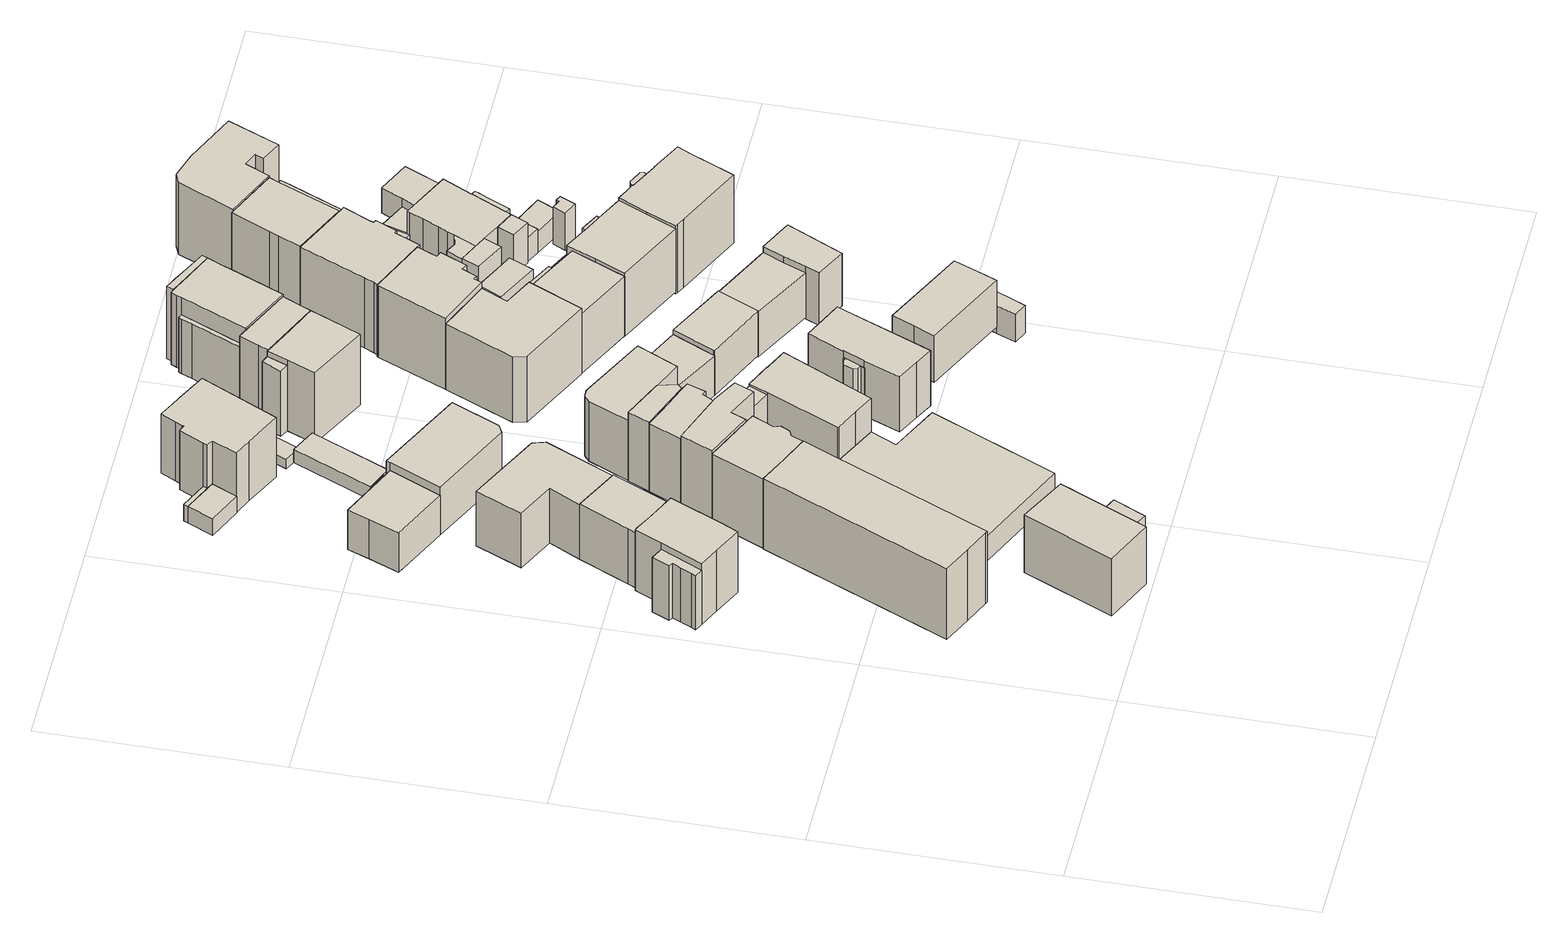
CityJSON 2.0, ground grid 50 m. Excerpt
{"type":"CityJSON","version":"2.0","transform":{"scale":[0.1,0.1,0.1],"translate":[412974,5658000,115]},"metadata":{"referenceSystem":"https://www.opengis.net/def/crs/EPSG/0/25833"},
"CityObjects":{
"building1":{"type":"Building","attributes":{"Gemeindeschluessel":14612000,"Geometrietyp2DReferenz":"3000","function":"31001_9998","roofType":"9999"},"children":["building1-1","building1-2"]},
"building1-1":{"type":"BuildingPart","attributes":{"Dachtyp_tdc":"tdcPolyFlatRoof","Dachneigung":32.08,"QualitaetDacherkennung":35,"Geometrietyp2DReferenz":"3000","measuredHeight":14.87,"roofType":"2100"},"parents":["building1"],"geometry":[{"type":"Solid","lod":"1","boundaries":[[[[0,1,2,3,4,5,6,7]],[[8,9,10,11,12,13,14,15]],[[7,9,8,0]],[[6,10,9,7]],[[5,11,10,6]],[[4,12,11,5]],[[3,13,12,4]],[[2,14,13,3]],[[1,15,14,2]],[[0,8,15,1]]]]}]},
"building1-2":{"type":"BuildingPart","attributes":{"Dachtyp_tdc":"tdcGableRoof","Dachneigung":31.81,"QualitaetDacherkennung":62,"Geometrietyp2DReferenz":"3000","measuredHeight":17.66,"roofType":"3100"},"parents":["building1"],"geometry":[{"type":"Solid","lod":"1","boundaries":[[[[16,17,18,19,20,21,22,23,24,25]],[[26,27,28,29,30,31,32,33,15,14]],[[25,27,26,16]],[[24,28,27,25]],[[23,29,28,24]],[[22,30,29,23]],[[21,31,30,22]],[[20,32,31,21]],[[19,33,32,20]],[[18,15,33,19]],[[17,14,15,18]],[[16,26,14,17]]]]}]},
"building2":{"type":"Building","attributes":{"Gemeindeschluessel":14612000,"Geometrietyp2DReferenz":"3000","function":"31001_9998","roofType":"9999"},"children":["building2-1","building2-2"]},
"building2-1":{"type":"BuildingPart","attributes":{"Dachtyp_tdc":"tdcCutTentRoof","Dachneigung":39.05,"QualitaetDacherkennung":55,"Geometrietyp2DReferenz":"3000","measuredHeight":16.41,"roofType":"9999"},"parents":["building2"],"geometry":[{"type":"Solid","lod":"1","boundaries":[[[[34,35,36,37,38,39,40]],[[41,42,43,44,45,46,47]],[[40,42,41,34]],[[39,43,42,40]],[[38,44,43,39]],[[37,45,44,38]],[[36,46,45,37]],[[35,47,46,36]],[[34,41,47,35]]]]}]},
"building2-2":{"type":"BuildingPart","attributes":{"Dachtyp_tdc":"tdcFreeFormRoof","Dachneigung":69,"QualitaetDacherkennung":57,"Geometrietyp2DReferenz":"3000","measuredHeight":15.44,"roofType":"5000"},"parents":["building2"],"geometry":[{"type":"Solid","lod":"1","boundaries":[[[[48,49,50,51,52,53,54,55,56,57,58,59,60,61,62,63,64]],[[44,43,65,66,67,68,69,70,71,72,73,74,75,76,45,77,78]],[[64,43,44,48]],[[63,65,43,64]],[[62,66,65,63]],[[61,67,66,62]],[[60,68,67,61]],[[59,69,68,60]],[[58,70,69,59]],[[57,71,70,58]],[[56,72,71,57]],[[55,73,72,56]],[[54,74,73,55]],[[53,75,74,54]],[[52,76,75,53]],[[51,45,76,52]],[[50,77,45,51]],[[49,78,77,50]],[[48,44,78,49]]]]}]},
"building3":{"type":"Building","attributes":{"Dachtyp_tdc":"tdcGableRoof","Gemeindeschluessel":14612000,"Dachneigung":29.3,"QualitaetDacherkennung":79,"Geometrietyp2DReferenz":"3000","measuredHeight":20.06,"function":"31001_9998","roofType":"3100"},"geometry":[{"type":"Solid","lod":"1","boundaries":[[[[79,80,81,82,83,84,85,86,87]],[[88,89,90,91,92,93,94,95,96]],[[87,89,88,79]],[[86,90,89,87]],[[85,91,90,86]],[[84,92,91,85]],[[83,93,92,84]],[[82,94,93,83]],[[81,95,94,82]],[[80,96,95,81]],[[79,88,96,80]]]]}]},
"building4":{"type":"Building","attributes":{"Dachtyp_tdc":"tdcFreeFormRoof","Gemeindeschluessel":14612000,"Dachneigung":30.48,"QualitaetDacherkennung":72,"Geometrietyp2DReferenz":"3000","measuredHeight":15.77,"function":"31001_9998","roofType":"5000"},"geometry":[{"type":"Solid","lod":"1","boundaries":[[[[97,98,99,100,101]],[[29,27,102,103,104]],[[101,27,29,97]],[[100,102,27,101]],[[99,103,102,100]],[[98,104,103,99]],[[97,29,104,98]]]]}]},
"building5":{"type":"Building","attributes":{"Dachtyp_tdc":"tdcPolyFlatRoof","Gemeindeschluessel":14612000,"Dachneigung":3.08,"QualitaetDacherkennung":68,"Geometrietyp2DReferenz":"3000","measuredHeight":2.75,"function":"31001_9998","roofType":"2100"},"geometry":[{"type":"Solid","lod":"1","boundaries":[[[[105,106,107,108]],[[109,110,111,112]],[[108,110,109,105]],[[107,111,110,108]],[[106,112,111,107]],[[105,109,112,106]]]]}]},
"building6":{"type":"Building","attributes":{"Dachtyp_tdc":"tdcFreeFormRoof","Gemeindeschluessel":14612000,"Dachneigung":12.41,"QualitaetDacherkennung":17,"Geometrietyp2DReferenz":"3000","measuredHeight":8.41,"function":"31001_9998","roofType":"5000"},"geometry":[{"type":"Solid","lod":"1","boundaries":[[[[113,114,115,116,117,118,119,120]],[[121,122,123,124,125,126,127,128]],[[120,122,121,113]],[[119,123,122,120]],[[118,124,123,119]],[[117,125,124,118]],[[116,126,125,117]],[[115,127,126,116]],[[114,128,127,115]],[[113,121,128,114]]]]}]},
"building7":{"type":"Building","attributes":{"Dachtyp_tdc":"tdcFreeFormRoof","Gemeindeschluessel":14612000,"Dachneigung":34.17,"QualitaetDacherkennung":74,"Geometrietyp2DReferenz":"3000","measuredHeight":15.73,"function":"31001_9998","roofType":"5000"},"geometry":[{"type":"Solid","lod":"1","boundaries":[[[[129,130,131,132,133,134,135]],[[103,136,137,138,139,140,104]],[[135,136,103,129]],[[134,137,136,135]],[[133,138,137,134]],[[132,139,138,133]],[[131,140,139,132]],[[130,104,140,131]],[[129,103,104,130]]]]}]},
"building8":{"type":"Building","attributes":{"Dachtyp_tdc":"tdcFreeFormRoof","Gemeindeschluessel":14612000,"Dachneigung":28.59,"QualitaetDacherkennung":50,"Geometrietyp2DReferenz":"3000","measuredHeight":11.81,"function":"31001_9998","roofType":"5000"},"geometry":[{"type":"Solid","lod":"1","boundaries":[[[[141,142,143,144,145]],[[146,147,148,149,150]],[[145,147,146,141]],[[144,148,147,145]],[[143,149,148,144]],[[142,150,149,143]],[[141,146,150,142]]]]}]},
"building9":{"type":"Building","attributes":{"Dachtyp_tdc":"tdcGableRoof","Gemeindeschluessel":14612000,"Dachneigung":31.5,"QualitaetDacherkennung":70,"Geometrietyp2DReferenz":"3000","measuredHeight":20.15,"function":"31001_9998","roofType":"3100"},"geometry":[{"type":"Solid","lod":"1","boundaries":[[[[151,152,153,154,155,156,157,158,159,160,161]],[[162,163,164,165,166,167,168,169,170,171,172]],[[161,163,162,151]],[[160,164,163,161]],[[159,165,164,160]],[[158,166,165,159]],[[157,167,166,158]],[[156,168,167,157]],[[155,169,168,156]],[[154,170,169,155]],[[153,171,170,154]],[[152,172,171,153]],[[151,162,172,152]]]]}]},
"building10":{"type":"Building","attributes":{"Gemeindeschluessel":14612000,"Geometrietyp2DReferenz":"3000","function":"31001_9998","roofType":"9999"},"children":["building10-1","building10-2"]},
"building10-1":{"type":"BuildingPart","attributes":{"Dachtyp_tdc":"tdcPolyFlatRoof","Dachneigung":4.42,"QualitaetDacherkennung":51,"Geometrietyp2DReferenz":"3000","measuredHeight":4.57,"roofType":"2100"},"parents":["building10"],"geometry":[{"type":"Solid","lod":"1","boundaries":[[[[173,174,175,176,177]],[[178,179,180,181,182]],[[177,179,178,173]],[[176,180,179,177]],[[175,181,180,176]],[[174,182,181,175]],[[173,178,182,174]]]]}]},
"building10-2":{"type":"BuildingPart","attributes":{"Dachtyp_tdc":"tdcPolyFlatRoof","Dachneigung":0,"QualitaetDacherkennung":10,"Geometrietyp2DReferenz":"3000","measuredHeight":4.28,"roofType":"1000"},"parents":["building10"],"geometry":[{"type":"Solid","lod":"1","boundaries":[[[[177,176,183,184]],[[179,185,186,180]],[[184,185,179,177]],[[183,186,185,184]],[[176,180,186,183]],[[177,179,180,176]]]]}]},
"building11":{"type":"Building","attributes":{"Dachtyp_tdc":"tdcFreeFormRoof","Gemeindeschluessel":14612000,"Dachneigung":54.56,"QualitaetDacherkennung":19,"Geometrietyp2DReferenz":"3000","measuredHeight":21.24,"function":"31001_9998","roofType":"5000"},"geometry":[{"type":"Solid","lod":"1","boundaries":[[[[187,188,189,190,191,192,193,194]],[[195,196,197,198,199,200,201,202]],[[194,196,195,187]],[[193,197,196,194]],[[192,198,197,193]],[[191,199,198,192]],[[190,200,199,191]],[[189,201,200,190]],[[188,202,201,189]],[[187,195,202,188]]]]}]},
"building12":{"type":"Building","attributes":{"Dachtyp_tdc":"tdcPolyFlatRoof","Gemeindeschluessel":14612000,"Dachneigung":6.53,"QualitaetDacherkennung":57,"Geometrietyp2DReferenz":"3000","measuredHeight":3.32,"function":"31001_9998","roofType":"2100"},"geometry":[{"type":"Solid","lod":"1","boundaries":[[[[203,204,205,206]],[[207,208,209,210]],[[206,208,207,203]],[[205,209,208,206]],[[204,210,209,205]],[[203,207,210,204]]]]}]},
"building13":{"type":"Building","attributes":{"Dachtyp_tdc":"tdcFreeFormRoof","Gemeindeschluessel":14612000,"Dachneigung":26.44,"QualitaetDacherkennung":74,"Geometrietyp2DReferenz":"3000","measuredHeight":14.07,"function":"31001_9998","roofType":"5000"},"geometry":[{"type":"Solid","lod":"1","boundaries":[[[[211,212,213,214,215,216]],[[217,150,149,218,219,220]],[[216,150,217,211]],[[215,149,150,216]],[[214,218,149,215]],[[213,219,218,214]],[[212,220,219,213]],[[211,217,220,212]]]]}]},
"building14":{"type":"Building","attributes":{"Gemeindeschluessel":14612000,"Geometrietyp2DReferenz":"3000","function":"31001_9998","roofType":"9999"},"children":["building14-1","building14-2"]},
"building14-1":{"type":"BuildingPart","attributes":{"Dachtyp_tdc":"tdcGableRoof","Dachneigung":31.43,"QualitaetDacherkennung":63,"Geometrietyp2DReferenz":"3000","measuredHeight":19.77,"roofType":"3100"},"parents":["building14"],"geometry":[{"type":"Solid","lod":"1","boundaries":[[[[221,222,223,224,225,226,227,228,229]],[[230,231,232,233,234,235,236,237,238]],[[229,231,230,221]],[[228,232,231,229]],[[227,233,232,228]],[[226,234,233,227]],[[225,235,234,226]],[[224,236,235,225]],[[223,237,236,224]],[[222,238,237,223]],[[221,230,238,222]]]]}]},
"building14-2":{"type":"BuildingPart","attributes":{"Dachtyp_tdc":"tdcFreeFormRoof","Dachneigung":31.66,"QualitaetDacherkennung":51,"Geometrietyp2DReferenz":"3000","measuredHeight":19.5,"roofType":"5000"},"parents":["building14"],"geometry":[{"type":"Solid","lod":"1","boundaries":[[[[239,240,241,242,243]],[[235,244,245,246,237]],[[243,244,235,239]],[[242,245,244,243]],[[241,246,245,242]],[[240,237,246,241]],[[239,235,237,240]]]]}]},
"building15":{"type":"Building","attributes":{"Dachtyp_tdc":"tdcPolyFlatRoof","Gemeindeschluessel":14612000,"Dachneigung":4.62,"QualitaetDacherkennung":70,"Geometrietyp2DReferenz":"3000","measuredHeight":3.64,"function":"31001_9998","roofType":"2100"},"geometry":[{"type":"Solid","lod":"1","boundaries":[[[[247,248,249,250,251,252,253]],[[254,208,207,255,256,257,258]],[[253,208,254,247]],[[252,207,208,253]],[[251,255,207,252]],[[250,256,255,251]],[[249,257,256,250]],[[248,258,257,249]],[[247,254,258,248]]]]}]},
"building16":{"type":"Building","attributes":{"Gemeindeschluessel":14612000,"Geometrietyp2DReferenz":"3000","function":"31001_9998","roofType":"9999"},"children":["building16-1","building16-2"]},
"building16-1":{"type":"BuildingPart","attributes":{"Dachtyp_tdc":"tdcGableRoof","Dachneigung":41.51,"QualitaetDacherkennung":58,"Geometrietyp2DReferenz":"3000","measuredHeight":17.42,"roofType":"3100"},"parents":["building16"],"geometry":[{"type":"Solid","lod":"1","boundaries":[[[[259,260,261,262,263,264,265,266,267]],[[268,269,270,271,272,273,274,275,276]],[[267,269,268,259]],[[266,270,269,267]],[[265,271,270,266]],[[264,272,271,265]],[[263,273,272,264]],[[262,274,273,263]],[[261,275,274,262]],[[260,276,275,261]],[[259,268,276,260]]]]}]},
"building16-2":{"type":"BuildingPart","attributes":{"Dachtyp_tdc":"tdcPolyFlatRoof","Dachneigung":39.89,"QualitaetDacherkennung":41,"Geometrietyp2DReferenz":"3000","measuredHeight":16.06,"roofType":"2100"},"parents":["building16"],"geometry":[{"type":"Solid","lod":"1","boundaries":[[[[277,278,279,280]],[[281,269,268,282]],[[280,269,281,277]],[[279,268,269,280]],[[278,282,268,279]],[[277,281,282,278]]]]}]},
"building17":{"type":"Building","attributes":{"Dachtyp_tdc":"tdcFreeFormRoof","Gemeindeschluessel":14612000,"Dachneigung":26.44,"QualitaetDacherkennung":62,"Geometrietyp2DReferenz":"3000","measuredHeight":17.23,"function":"31001_9998","roofType":"5000"},"geometry":[{"type":"Solid","lod":"1","boundaries":[[[[283,284,285,286,287,288,289,290,291,292,293,294,295,296,297]],[[298,299,300,301,302,303,304,305,306,307,308,309,310,311,312]],[[297,299,298,283]],[[296,300,299,297]],[[295,301,300,296]],[[294,302,301,295]],[[293,303,302,294]],[[292,304,303,293]],[[291,305,304,292]],[[290,306,305,291]],[[289,307,306,290]],[[288,308,307,289]],[[287,309,308,288]],[[286,310,309,287]],[[285,311,310,286]],[[284,312,311,285]],[[283,298,312,284]]]]}]},
"building18":{"type":"Building","attributes":{"Dachtyp_tdc":"tdcFreeFormRoof","Gemeindeschluessel":14612000,"Dachneigung":19.43,"QualitaetDacherkennung":29,"Geometrietyp2DReferenz":"3000","measuredHeight":17.84,"function":"31001_9998","roofType":"5000"},"geometry":[{"type":"Solid","lod":"1","boundaries":[[[[313,314,315,316,317,318,319,320]],[[321,322,323,324,325,326,327,328]],[[320,322,321,313]],[[319,323,322,320]],[[318,324,323,319]],[[317,325,324,318]],[[316,326,325,317]],[[315,327,326,316]],[[314,328,327,315]],[[313,321,328,314]]]]}]},
"building19":{"type":"Building","attributes":{"Dachtyp_tdc":"tdcPolyFlatRoof","Gemeindeschluessel":14612000,"Dachneigung":3.71,"QualitaetDacherkennung":73,"Geometrietyp2DReferenz":"3000","measuredHeight":2.75,"function":"31001_9998","roofType":"2100"},"geometry":[{"type":"Solid","lod":"1","boundaries":[[[[329,330,331,332,333,334]],[[256,255,335,336,337,338]],[[334,255,256,329]],[[333,335,255,334]],[[332,336,335,333]],[[331,337,336,332]],[[330,338,337,331]],[[329,256,338,330]]]]}]},
"building20":{"type":"Building","attributes":{"Gemeindeschluessel":14612000,"Geometrietyp2DReferenz":"3000","function":"31001_9998","roofType":"9999"},"children":["building20-1","building20-2"]},
"building20-1":{"type":"BuildingPart","attributes":{"Dachtyp_tdc":"tdcFreeFormRoof","Dachneigung":46.22,"QualitaetDacherkennung":9,"Geometrietyp2DReferenz":"3000","measuredHeight":13.44,"roofType":"5000"},"parents":["building20"],"geometry":[{"type":"Solid","lod":"1","boundaries":[[[[339,340,341,342,343,344,345,346,347,348,349,350]],[[351,352,353,354,355,356,357,358,359,360,361,362]],[[350,352,351,339]],[[349,353,352,350]],[[348,354,353,349]],[[347,355,354,348]],[[346,356,355,347]],[[345,357,356,346]],[[344,358,357,345]],[[343,359,358,344]],[[342,360,359,343]],[[341,361,360,342]],[[340,362,361,341]],[[339,351,362,340]]]]}]},
"building20-2":{"type":"BuildingPart","attributes":{"Dachtyp_tdc":"tdcGableRoof","Dachneigung":36.39,"QualitaetDacherkennung":61,"Geometrietyp2DReferenz":"3000","measuredHeight":16.19,"roofType":"3100"},"parents":["building20"],"geometry":[{"type":"Solid","lod":"1","boundaries":[[[[363,364,365,366,367,368,369,370,371,372]],[[362,359,358,373,374,375,376,377,378,351]],[[372,359,362,363]],[[371,358,359,372]],[[370,373,358,371]],[[369,374,373,370]],[[368,375,374,369]],[[367,376,375,368]],[[366,377,376,367]],[[365,378,377,366]],[[364,351,378,365]],[[363,362,351,364]]]]}]},
"building21":{"type":"Building","attributes":{"Dachtyp_tdc":"tdcGableRoof","Gemeindeschluessel":14612000,"Dachneigung":34.69,"QualitaetDacherkennung":78,"Geometrietyp2DReferenz":"3000","measuredHeight":11.92,"function":"31001_9998","roofType":"3100"},"geometry":[{"type":"Solid","lod":"1","boundaries":[[[[379,380,381,382,383,384,385]],[[386,387,388,389,390,391,392]],[[385,387,386,379]],[[384,388,387,385]],[[383,389,388,384]],[[382,390,389,383]],[[381,391,390,382]],[[380,392,391,381]],[[379,386,392,380]]]]}]},
"building22":{"type":"Building","attributes":{"Gemeindeschluessel":14612000,"Geometrietyp2DReferenz":"3000","function":"31001_9998","roofType":"9999"},"children":["building22-1","building22-2","building22-3"]},
"building22-1":{"type":"BuildingPart","attributes":{"Dachtyp_tdc":"tdcPolyFlatRoof","Dachneigung":0,"QualitaetDacherkennung":48,"Geometrietyp2DReferenz":"3000","measuredHeight":16.85,"roofType":"1000"},"parents":["building22"],"geometry":[{"type":"Solid","lod":"1","boundaries":[[[[393,394,395,396]],[[397,398,399,400]],[[396,398,397,393]],[[395,399,398,396]],[[394,400,399,395]],[[393,397,400,394]]]]}]},
"building22-2":{"type":"BuildingPart","attributes":{"Dachtyp_tdc":"tdcGableRoof","Dachneigung":29.53,"QualitaetDacherkennung":76,"Geometrietyp2DReferenz":"3000","measuredHeight":20.3,"roofType":"3100"},"parents":["building22"],"geometry":[{"type":"Solid","lod":"1","boundaries":[[[[401,402,403,404,405,406,407,408,409,410]],[[411,412,413,414,415,416,417,418,419,420]],[[410,412,411,401]],[[409,413,412,410]],[[408,414,413,409]],[[407,415,414,408]],[[406,416,415,407]],[[405,417,416,406]],[[404,418,417,405]],[[403,419,418,404]],[[402,420,419,403]],[[401,411,420,402]]]]}]},
"building22-3":{"type":"BuildingPart","attributes":{"Dachtyp_tdc":"tdcGableRoof","Dachneigung":29.63,"QualitaetDacherkennung":83,"Geometrietyp2DReferenz":"3000","measuredHeight":20.29,"roofType":"3100"},"parents":["building22"],"geometry":[{"type":"Solid","lod":"1","boundaries":[[[[421,422,423,410,408,424]],[[400,399,414,412,425,426]],[[424,399,400,421]],[[408,414,399,424]],[[410,412,414,408]],[[423,425,412,410]],[[422,426,425,423]],[[421,400,426,422]]]]}]},
"building23":{"type":"Building","attributes":{"Dachtyp_tdc":"tdcFreeFormRoof","Gemeindeschluessel":14612000,"Dachneigung":20.98,"QualitaetDacherkennung":26,"Geometrietyp2DReferenz":"3000","measuredHeight":19.54,"function":"31001_9998","roofType":"5000"},"geometry":[{"type":"Solid","lod":"1","boundaries":[[[[427,428,429,430,431,432,433]],[[434,435,436,437,438,439,440]],[[433,435,434,427]],[[432,436,435,433]],[[431,437,436,432]],[[430,438,437,431]],[[429,439,438,430]],[[428,440,439,429]],[[427,434,440,428]]]]}]},
"building24":{"type":"Building","attributes":{"Dachtyp_tdc":"tdcGableRoof","Gemeindeschluessel":14612000,"Dachneigung":10.15,"QualitaetDacherkennung":41,"Geometrietyp2DReferenz":"3000","measuredHeight":12.01,"function":"31001_9998","roofType":"3100"},"geometry":[{"type":"Solid","lod":"1","boundaries":[[[[441,442,443,444,445]],[[446,447,392,391,389]],[[445,447,446,441]],[[444,392,447,445]],[[443,391,392,444]],[[442,389,391,443]],[[441,446,389,442]]]]}]},
"building25":{"type":"Building","attributes":{"Dachtyp_tdc":"tdcGableRoof","Gemeindeschluessel":14612000,"Dachneigung":27.48,"QualitaetDacherkennung":79,"Geometrietyp2DReferenz":"3000","measuredHeight":13.39,"function":"31001_9998","roofType":"3100"},"geometry":[{"type":"Solid","lod":"1","boundaries":[[[[448,449,450,451,452,453,454]],[[455,456,457,458,459,460,461]],[[454,456,455,448]],[[453,457,456,454]],[[452,458,457,453]],[[451,459,458,452]],[[450,460,459,451]],[[449,461,460,450]],[[448,455,461,449]]]]}]},
"building26":{"type":"Building","attributes":{"Gemeindeschluessel":14612000,"Geometrietyp2DReferenz":"3000","function":"31001_9998","roofType":"9999"},"children":["building26-1","building26-2","building26-3"]},
"building26-1":{"type":"BuildingPart","attributes":{"Dachtyp_tdc":"tdcPolyFlatRoof","Dachneigung":0,"QualitaetDacherkennung":33,"Geometrietyp2DReferenz":"3000","measuredHeight":14.08,"roofType":"1000"},"parents":["building26"],"geometry":[{"type":"Solid","lod":"1","boundaries":[[[[462,463,464,465,466,467]],[[468,469,470,471,472,473]],[[467,469,468,462]],[[466,470,469,467]],[[465,471,470,466]],[[464,472,471,465]],[[463,473,472,464]],[[462,468,473,463]]]]}]},
"building26-2":{"type":"BuildingPart","attributes":{"Dachtyp_tdc":"tdcGableRoof","Dachneigung":30.78,"QualitaetDacherkennung":75,"Geometrietyp2DReferenz":"3000","measuredHeight":20.64,"roofType":"3100"},"parents":["building26"],"geometry":[{"type":"Solid","lod":"1","boundaries":[[[[474,475,476,477,478,479,480,481,482]],[[471,470,483,484,485,486,487,488,489]],[[482,470,471,474]],[[481,483,470,482]],[[480,484,483,481]],[[479,485,484,480]],[[478,486,485,479]],[[477,487,486,478]],[[476,488,487,477]],[[475,489,488,476]],[[474,471,489,475]]]]}]},
"building26-3":{"type":"BuildingPart","attributes":{"Dachtyp_tdc":"tdcGableRoof","Dachneigung":30.91,"QualitaetDacherkennung":54,"Geometrietyp2DReferenz":"3000","measuredHeight":20.6,"roofType":"3100"},"parents":["building26"],"geometry":[{"type":"Solid","lod":"1","boundaries":[[[[490,478,491,492,493,494,495,479]],[[496,485,497,498,499,500,501,486]],[[479,485,496,490]],[[495,497,485,479]],[[494,498,497,495]],[[493,499,498,494]],[[492,500,499,493]],[[491,501,500,492]],[[478,486,501,491]],[[490,496,486,478]]]]}]},
"building27":{"type":"Building","attributes":{"Dachtyp_tdc":"tdcFreeFormRoof","Gemeindeschluessel":14612000,"Dachneigung":26.7,"QualitaetDacherkennung":56,"Geometrietyp2DReferenz":"3000","measuredHeight":20.45,"function":"31001_9998","roofType":"5000"},"geometry":[{"type":"Solid","lod":"1","boundaries":[[[[502,503,504,505,506,507,508,509,510,511,512]],[[513,514,515,516,517,518,519,434,440,520,521]],[[512,514,513,502]],[[511,515,514,512]],[[510,516,515,511]],[[509,517,516,510]],[[508,518,517,509]],[[507,519,518,508]],[[506,434,519,507]],[[505,440,434,506]],[[504,520,440,505]],[[503,521,520,504]],[[502,513,521,503]]]]}]},
"building28":{"type":"Building","attributes":{"Dachtyp_tdc":"tdcPolyFlatRoof","Gemeindeschluessel":14612000,"Dachneigung":4.36,"QualitaetDacherkennung":58,"Geometrietyp2DReferenz":"3000","measuredHeight":7.22,"function":"31001_9998","roofType":"2100"},"geometry":[{"type":"Solid","lod":"1","boundaries":[[[[522,523,524,525,526]],[[527,528,529,530,531]],[[526,528,527,522]],[[525,529,528,526]],[[524,530,529,525]],[[523,531,530,524]],[[522,527,531,523]]]]}]},
"building29":{"type":"Building","attributes":{"Gemeindeschluessel":14612000,"Geometrietyp2DReferenz":"3000","function":"31001_9998","roofType":"9999"},"children":["building29-1","building29-2"]},
"building29-1":{"type":"BuildingPart","attributes":{"Dachtyp_tdc":"tdcFreeFormRoof","Dachneigung":80.5,"QualitaetDacherkennung":33,"Geometrietyp2DReferenz":"3000","measuredHeight":17.46,"roofType":"5000"},"parents":["building29"],"geometry":[{"type":"Solid","lod":"1","boundaries":[[[[532,533,534,535,536,537,538,539,540]],[[541,542,543,544,545,546,547,548,549]],[[540,542,541,532]],[[539,543,542,540]],[[538,544,543,539]],[[537,545,544,538]],[[536,546,545,537]],[[535,547,546,536]],[[534,548,547,535]],[[533,549,548,534]],[[532,541,549,533]]]]}]},
"building29-2":{"type":"BuildingPart","attributes":{"Dachtyp_tdc":"tdcGableRoof","Dachneigung":31.39,"QualitaetDacherkennung":61,"Geometrietyp2DReferenz":"3000","measuredHeight":17.37,"roofType":"3100"},"parents":["building29"],"geometry":[{"type":"Solid","lod":"1","boundaries":[[[[550,551,552,553,554]],[[555,556,546,545,557]],[[554,556,555,550]],[[553,546,556,554]],[[552,545,546,553]],[[551,557,545,552]],[[550,555,557,551]]]]}]},
"building30":{"type":"Building","attributes":{"Dachtyp_tdc":"tdcGableRoof","Gemeindeschluessel":14612000,"Dachneigung":11.54,"QualitaetDacherkennung":32,"Geometrietyp2DReferenz":"3000","measuredHeight":12.64,"function":"31001_9998","roofType":"3100"},"geometry":[{"type":"Solid","lod":"1","boundaries":[[[[558,559,560,561,562]],[[563,564,565,566,567]],[[562,564,563,558]],[[561,565,564,562]],[[560,566,565,561]],[[559,567,566,560]],[[558,563,567,559]]]]}]},
"building31":{"type":"Building","attributes":{"Dachtyp_tdc":"tdcPolyFlatRoof","Gemeindeschluessel":14612000,"Dachneigung":0,"QualitaetDacherkennung":55,"Geometrietyp2DReferenz":"3000","measuredHeight":13.45,"function":"31001_9998","roofType":"1000"},"geometry":[{"type":"Solid","lod":"1","boundaries":[[[[568,569,570,571,572,573]],[[574,575,576,577,578,579]],[[573,575,574,568]],[[572,576,575,573]],[[571,577,576,572]],[[570,578,577,571]],[[569,579,578,570]],[[568,574,579,569]]]]}]},
"building32":{"type":"Building","attributes":{"Dachtyp_tdc":"tdcFreeFormRoof","Gemeindeschluessel":14612000,"Dachneigung":30.41,"QualitaetDacherkennung":55,"Geometrietyp2DReferenz":"3000","measuredHeight":20.02,"function":"31001_9998","roofType":"5000"},"geometry":[{"type":"Solid","lod":"1","boundaries":[[[[580,581,582,583,584,585,586,587,588,589,590,591,592,593,594]],[[595,596,597,598,599,600,601,602,603,604,605,606,607,608,609]],[[594,596,595,580]],[[593,597,596,594]],[[592,598,597,593]],[[591,599,598,592]],[[590,600,599,591]],[[589,601,600,590]],[[588,602,601,589]],[[587,603,602,588]],[[586,604,603,587]],[[585,605,604,586]],[[584,606,605,585]],[[583,607,606,584]],[[582,608,607,583]],[[581,609,608,582]],[[580,595,609,581]]]]}]},
"building33":{"type":"Building","attributes":{"Gemeindeschluessel":14612000,"Geometrietyp2DReferenz":"3000","function":"31001_9998","roofType":"9999"},"children":["building33-1","building33-2"]},
"building33-1":{"type":"BuildingPart","attributes":{"Dachtyp_tdc":"tdcGableRoof","Dachneigung":31.23,"QualitaetDacherkennung":71,"Geometrietyp2DReferenz":"3000","measuredHeight":18.33,"roofType":"3100"},"parents":["building33"],"geometry":[{"type":"Solid","lod":"1","boundaries":[[[[610,611,612,613,614,615,616,617]],[[618,619,620,621,622,623,624,625]],[[617,618,625,610]],[[616,619,618,617]],[[615,620,619,616]],[[614,621,620,615]],[[613,622,621,614]],[[612,623,622,613]],[[611,624,623,612]],[[610,625,624,611]]]]}]},
"building33-2":{"type":"BuildingPart","attributes":{"Dachtyp_tdc":"tdcPolyFlatRoof","Dachneigung":22.94,"QualitaetDacherkennung":43,"Geometrietyp2DReferenz":"3000","measuredHeight":15.49,"roofType":"2100"},"parents":["building33"],"geometry":[{"type":"Solid","lod":"1","boundaries":[[[[626,627,628,629]],[[630,618,625,631]],[[629,618,630,626]],[[628,625,618,629]],[[627,631,625,628]],[[626,630,631,627]]]]}]},
"building34":{"type":"Building","attributes":{"Dachtyp_tdc":"tdcPolyFlatRoof","Gemeindeschluessel":14612000,"Dachneigung":3.51,"QualitaetDacherkennung":54,"Geometrietyp2DReferenz":"3000","measuredHeight":5.96,"function":"31001_9998","roofType":"2100"},"geometry":[{"type":"Solid","lod":"1","boundaries":[[[[632,633,634,635,636,637]],[[638,639,640,641,642,643]],[[637,639,638,632]],[[636,640,639,637]],[[635,641,640,636]],[[634,642,641,635]],[[633,643,642,634]],[[632,638,643,633]]]]}]},
"building35":{"type":"Building","attributes":{"Dachtyp_tdc":"tdcPolyFlatRoof","Gemeindeschluessel":14612000,"Dachneigung":3.45,"QualitaetDacherkennung":35,"Geometrietyp2DReferenz":"3000","measuredHeight":4.38,"function":"31001_9998","roofType":"2100"},"geometry":[{"type":"Solid","lod":"1","boundaries":[[[[644,645,646,647,648]],[[649,650,651,652,653]],[[648,650,649,644]],[[647,651,650,648]],[[646,652,651,647]],[[645,653,652,646]],[[644,649,653,645]]]]}]},
"building36":{"type":"Building","attributes":{"Gemeindeschluessel":14612000,"Geometrietyp2DReferenz":"3000","function":"31001_9998","roofType":"9999"},"children":["building36-1","building36-2","building36-3"]},
"building36-1":{"type":"BuildingPart","attributes":{"Dachtyp_tdc":"tdcGableRoof","Dachneigung":13.38,"QualitaetDacherkennung":17,"Geometrietyp2DReferenz":"3000","measuredHeight":18.79,"roofType":"3100"},"parents":["building36"],"geometry":[{"type":"Solid","lod":"1","boundaries":[[[[654,655,656,657,658]],[[659,660,661,662,663]],[[658,660,659,654]],[[657,661,660,658]],[[656,662,661,657]],[[655,663,662,656]],[[654,659,663,655]]]]}]},
"building36-2":{"type":"BuildingPart","attributes":{"Dachtyp_tdc":"tdcGableRoof","Dachneigung":10.41,"QualitaetDacherkennung":58,"Geometrietyp2DReferenz":"3000","measuredHeight":20.36,"roofType":"3100"},"parents":["building36"],"geometry":[{"type":"Solid","lod":"1","boundaries":[[[[664,665,666,667,668,669,670,671]],[[663,662,599,672,673,674,675,676]],[[671,662,663,664]],[[670,599,662,671]],[[669,672,599,670]],[[668,673,672,669]],[[667,674,673,668]],[[666,675,674,667]],[[665,676,675,666]],[[664,663,676,665]]]]}]},
"building36-3":{"type":"BuildingPart","attributes":{"Dachtyp_tdc":"tdcFreeFormRoof","Dachneigung":50.88,"QualitaetDacherkennung":27,"Geometrietyp2DReferenz":"3000","measuredHeight":17.72,"roofType":"5000"},"parents":["building36"],"geometry":[{"type":"Solid","lod":"1","boundaries":[[[[677,678,679,680,681,682,683,684,685,686]],[[687,688,689,690,691,600,661,692,660,693]],[[686,688,687,677]],[[685,689,688,686]],[[684,690,689,685]],[[683,691,690,684]],[[682,600,691,683]],[[681,661,600,682]],[[680,692,661,681]],[[679,660,692,680]],[[678,693,660,679]],[[677,687,693,678]]]]}]},
"building37":{"type":"Building","attributes":{"Dachtyp_tdc":"tdcPolyFlatRoof","Gemeindeschluessel":14612000,"Dachneigung":0,"QualitaetDacherkennung":31,"Geometrietyp2DReferenz":"3000","measuredHeight":4.42,"function":"31001_9998","roofType":"1000"},"geometry":[{"type":"Solid","lod":"1","boundaries":[[[[694,695,696,697,698,699]],[[700,602,601,701,702,703]],[[699,602,700,694]],[[698,601,602,699]],[[697,701,601,698]],[[696,702,701,697]],[[695,703,702,696]],[[694,700,703,695]]]]}]},
"building38":{"type":"Building","attributes":{"Gemeindeschluessel":14612000,"Geometrietyp2DReferenz":"3000","function":"31001_9998","roofType":"9999"},"children":["building38-1","building38-2"]},
"building38-1":{"type":"BuildingPart","attributes":{"Dachtyp_tdc":"tdcFreeFormRoof","Dachneigung":14.72,"QualitaetDacherkennung":42,"Geometrietyp2DReferenz":"3000","measuredHeight":16.88,"roofType":"5000"},"parents":["building38"],"geometry":[{"type":"MultiSurface","lod":"1","boundaries":[[[704,705,706,707,708,709,710,708,711,712,713,714,715]],[[716,717,718,719,720,721,722,723,724,722,725,726,727]],[[715,717,716,704]],[[714,718,717,715]],[[713,719,718,714]],[[712,720,719,713]],[[711,721,720,712]],[[708,722,721,711]],[[709,724,723,710]],[[722,708,707,725]],[[706,726,725,707]],[[705,727,726,706]],[[704,716,727,705]]]}]},
"building38-2":{"type":"BuildingPart","attributes":{"Dachtyp_tdc":"tdcGableRoof","Dachneigung":32,"QualitaetDacherkennung":73,"Geometrietyp2DReferenz":"3000","measuredHeight":19.64,"roofType":"3100"},"parents":["building38"],"geometry":[{"type":"Solid","lod":"1","boundaries":[[[[728,729,730,731,732,733,734,735,736,737,738,739,740,741,742]],[[743,744,745,746,747,748,727,726,724,723,749,750,751,752,753]],[[742,744,743,728]],[[741,745,744,742]],[[740,746,745,741]],[[739,747,746,740]],[[738,748,747,739]],[[737,727,748,738]],[[736,726,727,737]],[[735,724,726,736]],[[734,723,724,735]],[[733,749,723,734]],[[732,750,749,733]],[[731,751,750,732]],[[730,752,751,731]],[[729,753,752,730]],[[728,743,753,729]]]]}]},
"building39":{"type":"Building","attributes":{"Gemeindeschluessel":14612000,"Geometrietyp2DReferenz":"3000","function":"31001_9998","roofType":"9999"},"children":["building39-1","building39-2","building39-3","building39-4","building39-5"]},
"building39-1":{"type":"BuildingPart","attributes":{"Dachtyp_tdc":"tdcPolyFlatRoof","Dachneigung":0,"QualitaetDacherkennung":51,"Geometrietyp2DReferenz":"3000","measuredHeight":10.37,"roofType":"1000"},"parents":["building39"],"geometry":[{"type":"Solid","lod":"1","boundaries":[[[[754,755,756,757]],[[758,759,760,761]],[[757,759,758,754]],[[756,760,759,757]],[[755,761,760,756]],[[754,758,761,755]]]]}]},
"building39-2":{"type":"BuildingPart","attributes":{"Dachtyp_tdc":"tdcPolyFlatRoof","Dachneigung":0,"QualitaetDacherkennung":77,"Geometrietyp2DReferenz":"3000","measuredHeight":10.27,"roofType":"1000"},"parents":["building39"],"geometry":[{"type":"Solid","lod":"1","boundaries":[[[[762,763,764,765,766]],[[767,768,769,770,761]],[[766,768,767,762]],[[765,769,768,766]],[[764,770,769,765]],[[763,761,770,764]],[[762,767,761,763]]]]}]},
"building39-3":{"type":"BuildingPart","attributes":{"Dachtyp_tdc":"tdcPolyFlatRoof","Dachneigung":0,"QualitaetDacherkennung":45,"Geometrietyp2DReferenz":"3000","measuredHeight":10.25,"roofType":"1000"},"parents":["building39"],"geometry":[{"type":"Solid","lod":"1","boundaries":[[[[771,772,773,774,775,776]],[[777,778,779,780,781,782]],[[776,778,777,771]],[[775,779,778,776]],[[774,780,779,775]],[[773,781,780,774]],[[772,782,781,773]],[[771,777,782,772]]]]}]},
"building39-4":{"type":"BuildingPart","attributes":{"Dachtyp_tdc":"tdcPolyFlatRoof","Dachneigung":0,"QualitaetDacherkennung":77,"Geometrietyp2DReferenz":"3000","measuredHeight":10.32,"roofType":"1000"},"parents":["building39"],"geometry":[{"type":"Solid","lod":"1","boundaries":[[[[783,784,785,786,787,788,789,790,791,765,764,792,793,794,795]],[[781,796,797,758,770,769,798,799,800,801,802,803,804,805,782]],[[794,796,781,795]],[[793,797,796,794]],[[792,758,797,793]],[[764,770,758,792]],[[765,769,770,764]],[[791,798,769,765]],[[790,799,798,791]],[[789,800,799,790]],[[788,801,800,789]],[[787,802,801,788]],[[786,803,802,787]],[[785,804,803,786]],[[784,805,804,785]],[[783,782,805,784]],[[795,781,782,783]]]]}]},
"building39-5":{"type":"BuildingPart","attributes":{"Dachtyp_tdc":"tdcPolyFlatRoof","Dachneigung":3.74,"QualitaetDacherkennung":56,"Geometrietyp2DReferenz":"3000","measuredHeight":10.47,"roofType":"2100"},"parents":["building39"],"geometry":[{"type":"Solid","lod":"1","boundaries":[[[[794,793,806,807]],[[796,808,809,797]],[[807,808,796,794]],[[806,809,808,807]],[[793,797,809,806]],[[794,796,797,793]]]]}]},
"building40":{"type":"Building","attributes":{"Dachtyp_tdc":"tdcFreeFormRoof","Gemeindeschluessel":14612000,"Dachneigung":17.47,"QualitaetDacherkennung":21,"Geometrietyp2DReferenz":"3000","measuredHeight":6.34,"function":"31001_9998","roofType":"5000"},"geometry":[{"type":"Solid","lod":"1","boundaries":[[[[810,811,812,813,814]],[[815,816,817,818,819]],[[814,816,815,810]],[[813,817,816,814]],[[812,818,817,813]],[[811,819,818,812]],[[810,815,819,811]]]]}]},
"building41":{"type":"Building","attributes":{"Dachtyp_tdc":"tdcPolyFlatRoof","Gemeindeschluessel":14612000,"Dachneigung":25.58,"QualitaetDacherkennung":23,"Geometrietyp2DReferenz":"3000","measuredHeight":10.28,"function":"31001_9998","roofType":"2100"},"geometry":[{"type":"Solid","lod":"1","boundaries":[[[[820,821,822,823,824,825]],[[826,827,828,829,830,831]],[[825,827,826,820]],[[824,828,827,825]],[[823,829,828,824]],[[822,830,829,823]],[[821,831,830,822]],[[820,826,831,821]]]]}]},
"building42":{"type":"Building","attributes":{"Gemeindeschluessel":14612000,"Geometrietyp2DReferenz":"3000","function":"31001_9998","roofType":"9999"},"children":["building42-1","building42-2"]},
"building42-1":{"type":"BuildingPart","attributes":{"Dachtyp_tdc":"tdcPolyFlatRoof","Dachneigung":4.5,"QualitaetDacherkennung":53,"Geometrietyp2DReferenz":"3000","measuredHeight":4.74,"roofType":"2100"},"parents":["building42"],"geometry":[{"type":"Solid","lod":"1","boundaries":[[[[832,833,834,835]],[[836,837,838,839]],[[835,837,836,832]],[[834,838,837,835]],[[833,839,838,834]],[[832,836,839,833]]]]}]},
"building42-2":{"type":"BuildingPart","attributes":{"Dachtyp_tdc":"tdcPolyFlatRoof","Dachneigung":3.46,"QualitaetDacherkennung":77,"Geometrietyp2DReferenz":"3000","measuredHeight":4.49,"roofType":"2100"},"parents":["building42"],"geometry":[{"type":"Solid","lod":"1","boundaries":[[[[840,841,842,843,844,845,846]],[[837,847,848,703,702,849,838]],[[846,847,837,840]],[[845,848,847,846]],[[844,703,848,845]],[[843,702,703,844]],[[842,849,702,843]],[[841,838,849,842]],[[840,837,838,841]]]]}]},
"building43":{"type":"Building","attributes":{"Dachtyp_tdc":"tdcPolyFlatRoof","Gemeindeschluessel":14612000,"Dachneigung":0,"QualitaetDacherkennung":63,"Geometrietyp2DReferenz":"3000","measuredHeight":5.43,"function":"31001_9998","roofType":"1000"},"geometry":[{"type":"Solid","lod":"1","boundaries":[[[[850,851,852,853,854]],[[855,856,857,858,859]],[[854,856,855,850]],[[853,857,856,854]],[[852,858,857,853]],[[851,859,858,852]],[[850,855,859,851]]]]}]},
"building44":{"type":"Building","attributes":{"Dachtyp_tdc":"tdcPolyFlatRoof","Gemeindeschluessel":14612000,"Dachneigung":3.81,"QualitaetDacherkennung":51,"Geometrietyp2DReferenz":"3000","measuredHeight":19.17,"function":"31001_9998","roofType":"2100"},"geometry":[{"type":"Solid","lod":"1","boundaries":[[[[860,861,862,863,864,865,866,867,868,869]],[[870,871,872,873,874,875,876,877,878,879]],[[869,871,870,860]],[[868,872,871,869]],[[867,873,872,868]],[[866,874,873,867]],[[865,875,874,866]],[[864,876,875,865]],[[863,877,876,864]],[[862,878,877,863]],[[861,879,878,862]],[[860,870,879,861]]]]}]},
"building45":{"type":"Building","attributes":{"Dachtyp_tdc":"tdcPolyFlatRoof","Gemeindeschluessel":14612000,"Dachneigung":2.71,"QualitaetDacherkennung":64,"Geometrietyp2DReferenz":"3000","measuredHeight":6.72,"function":"31001_9998","roofType":"2100"},"geometry":[{"type":"Solid","lod":"1","boundaries":[[[[880,881,882,883,884,885]],[[886,887,888,889,890,891]],[[885,887,886,880]],[[884,888,887,885]],[[883,889,888,884]],[[882,890,889,883]],[[881,891,890,882]],[[880,886,891,881]]]]}]}
},
"vertices":[
[5,818,173],[22,810,173],[64,897,173],[38,909,173],[21,873,173],[29,868,173],[21,850,173],[10,827,173],[5,818,33],[10,827,33],[21,850,33],[29,868,33],[21,873,33],[38,909,33],[64,897,33],[22,810,33],
[90,953,189],[64,897,189],[22,810,189],[65,790,189],[124,761,189],[129,771,189],[140,793,189],[191,905,189],[132,933,189],[96,951,189],[90,953,33],[96,951,33],[132,933,33],[191,905,33],[140,793,33],[129,771,33],[124,761,33],[65,790,33],
[298,243,173],[212,55,173],[313,9,173],[326,38,173],[384,165,173],[384,164,173],[397,193,173],[298,243,25],[397,193,25],[384,164,25],[384,165,25],[326,38,25],[313,9,25],[212,55,25],
[384,165,108],[361,115,108],[346,82,108],[326,38,108],[339,65,108],[356,72,108],[359,71,108],[366,54,108],[411,32,108],[419,49,108],[435,82,108],[443,99,108],[395,122,108],[379,114,108],[375,116,108],[370,134,108],[384,164,108],[370,134,25],[375,116,25],[379,114,25],[395,122,25],[443,99,25],[435,82,25],[419,49,25],[411,32,25],[366,54,25],[359,71,25],[356,72,25],[339,65,25],[346,82,25],[361,115,25],
[224,354,213],[346,626,213],[373,686,213],[314,712,213],[255,739,213],[78,347,213],[138,319,213],[192,295,213],[197,293,213],[224,354,31],[197,293,31],[192,295,31],[138,319,31],[78,347,31],[255,739,31],[314,712,31],[373,686,31],[346,626,31],
[191,905,175],[247,1028,175],[154,1074,175],[105,970,175],[96,951,175],[105,970,33],[154,1074,33],[247,1028,33],
[405,184,55],[473,149,55],[499,200,55],[432,235,55],[405,184,29],[432,235,29],[499,200,29],[473,149,29],
[550,591,95],[460,635,95],[434,582,95],[346,626,95],[224,354,95],[507,227,95],[626,489,95],[524,538,95],[550,591,32],[524,538,32],[626,489,32],[507,227,32],[224,354,32],[346,626,32],[434,582,32],[460,635,32],
[154,1074,173],[247,1028,173],[313,1172,173],[305,1198,173],[151,1274,173],[108,1177,173],[187,1139,173],[187,1139,33],[108,1177,33],[151,1274,33],[305,1198,33],[313,1172,33],
[45,1402,138],[163,1346,138],[212,1453,138],[88,1509,138],[71,1464,138],[45,1402,36],[71,1464,36],[88,1509,36],[212,1453,36],[163,1346,36],
[402,749,212],[423,795,212],[403,804,212],[365,821,212],[304,848,212],[255,739,212],[315,712,212],[373,686,212],[385,713,212],[396,717,212],[406,737,212],[402,749,33],[406,737,33],[396,717,33],[385,713,33],[373,686,33],[315,712,33],[255,739,33],[304,848,33],[365,821,33],[403,804,33],[423,795,33],
[74,1768,79],[145,1736,79],[169,1789,79],[155,1795,79],[99,1821,79],[74,1768,36],[99,1821,36],[155,1795,36],[169,1789,36],[145,1736,36],
[160,1804,79],[103,1830,79],[103,1830,36],[160,1804,36],
[500,845,219],[449,873,219],[334,915,219],[304,848,219],[403,804,219],[417,835,219],[482,805,219],[483,807,219],[500,845,34],[483,807,34],[482,805,34],[417,835,34],[403,804,34],[304,848,34],[334,915,34],[449,873,34],
[231,1495,68],[220,1471,68],[259,1454,68],[270,1478,68],[231,1495,37],[270,1478,37],[259,1454,37],[220,1471,37],
[337,1263,159],[355,1272,159],[400,1372,159],[215,1461,159],[212,1453,159],[163,1346,159],[337,1263,36],[215,1461,36],[400,1372,36],[355,1272,36],
[475,896,209],[489,935,209],[473,942,209],[424,960,209],[366,983,209],[335,916,209],[392,895,209],[451,873,209],[466,900,209],[475,896,34],[466,900,34],[451,873,34],[392,895,34],[335,916,34],[366,983,34],[424,960,34],[473,942,34],[489,935,34],
[366,983,211],[473,942,211],[482,952,211],[471,990,211],[386,1028,211],[386,1028,34],[471,990,34],[482,952,34],
[284,1471,71],[357,1634,71],[342,1641,71],[319,1652,71],[304,1659,71],[231,1495,71],[270,1478,71],[284,1471,37],[304,1659,37],[319,1652,37],[342,1641,37],[357,1634,37],
[526,788,181],[457,637,181],[460,635,181],[507,612,181],[550,591,181],[642,780,181],[596,801,181],[596,802,181],[543,826,181],[526,788,33],[543,826,33],[596,802,33],[596,801,33],[642,780,33],[550,591,33],[507,612,33],[460,635,33],[457,637,33],
[500,845,176],[483,807,176],[526,788,176],[543,826,176],[500,845,33],[483,807,33],
[169,1789,191],[145,1736,191],[182,1720,191],[257,1683,191],[336,1843,191],[332,1845,191],[274,1874,191],[253,1884,191],[223,1899,191],[207,1867,191],[199,1853,191],[198,1850,191],[185,1855,191],[160,1804,191],[155,1795,191],[169,1789,38],[155,1795,38],[160,1804,38],[185,1855,38],[198,1850,38],[199,1853,38],[207,1867,38],[223,1899,38],[253,1884,38],[274,1874,38],[332,1845,38],[336,1843,38],[257,1683,38],[182,1720,38],[145,1736,38],
[553,968,190],[594,1053,190],[452,1123,190],[437,1123,190],[424,1111,190],[386,1028,190],[471,990,190],[477,1000,190],[553,968,35],[477,1000,35],[471,990,35],[386,1028,35],[424,1111,35],[437,1123,35],[452,1123,35],[594,1053,35],
[319,1652,62],[345,1710,62],[352,1724,62],[316,1741,62],[284,1669,62],[304,1659,62],[284,1669,37],[316,1741,37],[352,1724,37],[345,1710,37],
[658,627,156],[658,625,156],[662,635,156],[676,667,156],[679,673,156],[675,672,156],[674,668,156],[669,670,156],[659,668,156],[651,647,156],[654,638,156],[661,635,156],[658,627,32],[661,635,32],[654,638,32],[651,647,32],[659,668,32],[669,670,32],[674,668,32],[675,672,32],[679,673,32],[676,667,32],[662,635,32],[658,625,32],
[658,625,174],[658,627,174],[627,552,174],[674,529,174],[711,510,174],[795,708,174],[758,725,174],[711,747,174],[675,672,174],[679,673,174],[711,747,32],[758,725,32],[795,708,32],[711,510,32],[674,529,32],[627,552,32],
[553,968,139],[651,916,139],[652,918,139],[672,961,139],[693,1005,139],[594,1053,139],[574,1011,139],[553,968,36],[574,1011,36],[594,1053,36],[693,1005,36],[672,961,36],[652,918,36],[651,916,36],
[371,1698,205],[389,1689,205],[406,1731,205],[390,1738,205],[371,1698,37],[390,1738,37],[406,1731,37],[389,1689,37],
[543,1694,219],[560,1730,219],[562,1733,219],[497,1763,219],[446,1787,219],[437,1791,219],[418,1750,219],[409,1730,219],[470,1702,219],[534,1674,219],[543,1694,37],[534,1674,37],[470,1702,37],[409,1730,37],[418,1750,37],[437,1791,37],[446,1787,37],[497,1763,37],[562,1733,37],[560,1730,37],
[389,1689,219],[364,1631,219],[488,1568,219],[406,1731,219],[488,1568,37],[364,1631,37],
[678,1372,203],[566,1419,203],[502,1276,203],[509,1249,203],[661,1175,203],[713,1288,203],[652,1318,203],[678,1372,34],[652,1318,34],[713,1288,34],[661,1175,34],[509,1249,34],[502,1276,34],[566,1419,34],
[817,943,151],[693,1005,151],[652,918,151],[651,916,151],[778,858,151],[817,943,36],[778,858,36],
[786,518,143],[962,434,143],[972,458,143],[980,477,143],[999,524,143],[825,608,143],[805,561,143],[786,518,23],[805,561,23],[825,608,23],[999,524,23],[980,477,23],[972,458,23],[962,434,23],
[504,1918,179],[494,1895,179],[446,1787,179],[454,1783,179],[515,1920,179],[507,1924,179],[504,1918,38],[507,1924,38],[515,1920,38],[454,1783,38],[446,1787,38],[494,1895,38],
[454,1783,224],[562,1733,224],[610,1843,224],[619,1865,224],[633,1894,224],[533,1939,224],[525,1942,224],[519,1930,224],[515,1920,224],[519,1930,38],[525,1942,38],[533,1939,38],[633,1894,38],[619,1865,38],[610,1843,38],[562,1733,38],
[570,1922,224],[638,1906,224],[576,1936,224],[564,1942,224],[549,1949,224],[539,1954,224],[570,1922,38],[539,1954,38],[549,1949,38],[564,1942,38],[576,1936,38],[638,1906,38],
[750,1512,218],[630,1565,218],[628,1562,218],[566,1419,218],[678,1372,218],[685,1389,218],[693,1385,218],[707,1416,218],[719,1410,218],[744,1466,218],[732,1471,218],[750,1512,34],[732,1471,34],[744,1466,34],[719,1410,34],[707,1416,34],[693,1385,34],[685,1389,34],[628,1562,34],[630,1565,34],
[946,394,77],[974,381,77],[1002,443,77],[972,458,77],[962,434,77],[946,394,6],[962,434,6],[972,458,6],[1002,443,6],[974,381,6],
[796,1263,170],[799,1268,170],[748,1294,170],[745,1288,170],[739,1275,170],[830,1229,170],[830,1230,170],[835,1240,170],[836,1243,170],[796,1263,36],[836,1243,36],[835,1240,36],[830,1230,36],[830,1229,36],[739,1275,36],[745,1288,36],[748,1294,36],[799,1268,36],
[661,1175,189],[780,1117,189],[830,1229,189],[739,1275,189],[713,1288,189],[661,1175,36],[713,1288,36],[780,1117,36],
[943,882,148],[817,943,148],[778,858,148],[904,792,148],[923,838,148],[943,882,32],[923,838,32],[904,792,32],[778,858,32],[817,943,32],
[891,763,164],[954,732,164],[1011,849,164],[943,882,164],[923,838,164],[904,792,164],[891,763,29],[904,792,29],[923,838,29],[943,882,29],[1011,849,29],[954,732,29],
[750,1512,219],[756,1509,219],[759,1517,219],[768,1536,219],[779,1562,219],[785,1559,219],[806,1604,219],[799,1607,219],[806,1623,219],[829,1671,219],[825,1673,219],[704,1729,219],[644,1592,219],[635,1572,219],[630,1565,219],[750,1512,38],[630,1565,38],[635,1572,38],[644,1592,38],[704,1729,38],[825,1673,38],[829,1671,38],[806,1623,38],[799,1607,38],[806,1604,38],[785,1559,38],[779,1562,38],[768,1536,38],[759,1517,38],[756,1509,38],
[892,1211,197],[835,1240,197],[808,1179,197],[780,1117,197],[922,1047,197],[950,1109,197],[978,1169,197],[932,1192,197],[932,1192,34],[978,1169,34],[950,1109,34],[922,1047,34],[780,1117,34],[808,1179,34],[835,1240,34],[892,1211,34],
[938,1204,186],[898,1224,186],[892,1211,186],[932,1192,186],[938,1204,34],[898,1224,34],
[780,1356,92],[867,1312,92],[890,1363,92],[866,1374,92],[804,1404,92],[782,1360,92],[780,1356,34],[782,1360,34],[804,1404,34],[866,1374,34],[890,1363,34],[867,1312,34],
[802,1613,82],[827,1601,82],[839,1596,82],[844,1605,82],[806,1623,82],[802,1613,39],[806,1623,39],[844,1605,39],[839,1596,39],[827,1601,39],
[881,1804,217],[873,1808,217],[817,1677,217],[824,1673,217],[873,1785,217],[881,1804,38],[873,1785,38],[824,1673,38],[817,1677,38],[873,1808,38],
[873,1808,220],[881,1826,220],[775,1874,220],[771,1876,220],[734,1795,220],[725,1775,220],[704,1729,220],[817,1677,220],[725,1775,38],[734,1795,38],[771,1876,38],[775,1874,38],[881,1826,38],
[890,1777,184],[875,1784,184],[873,1785,184],[840,1710,184],[824,1673,184],[825,1673,184],[843,1712,184],[858,1705,184],[862,1714,184],[871,1735,184],[890,1777,38],[871,1735,38],[862,1714,38],[858,1705,38],[843,1712,38],[840,1710,38],[875,1784,38],
[844,1605,83],[863,1597,83],[885,1645,83],[871,1652,83],[829,1671,83],[806,1623,83],[844,1605,38],[871,1652,38],[885,1645,38],[863,1597,38],
[1030,1145,189],[1017,1151,189],[1016,1150,189],[1043,1137,189],[1065,1126,189],[1076,1120,189],[1076,1121,189],[1073,1141,189],[1072,1147,189],[1052,1156,189],[1043,1161,189],[1036,1158,189],[1030,1145,29],[1036,1158,29],[1043,1161,29],[1052,1156,29],[1072,1147,29],[1073,1141,29],[1065,1126,29],[1076,1121,29],[1076,1120,29],[1043,1137,29],[1016,1150,29],[1017,1151,29],
[926,1045,204],[943,1036,204],[1084,969,204],[1112,1030,204],[1125,1059,204],[1140,1089,204],[1076,1121,204],[1076,1120,204],[1016,1150,204],[1017,1151,204],[1001,1158,204],[982,1167,204],[978,1169,204],[950,1109,204],[922,1047,204],[926,1045,29],[922,1047,29],[950,1109,29],[978,1169,29],[982,1167,29],[1001,1158,29],[1140,1089,29],[1125,1059,29],[1112,1030,29],[1084,969,29],[943,1036,29],
[883,1410,140],[819,1440,140],[804,1404,140],[866,1374,140],[883,1410,36],[866,1374,36],[804,1404,36],[819,1440,36],
[834,1473,139],[819,1440,139],[859,1421,139],[881,1468,139],[855,1462,139],[834,1473,36],[855,1462,36],[881,1468,36],[859,1421,36],
[1010,1455,138],[1001,1459,138],[965,1385,138],[975,1380,138],[998,1429,138],[1008,1449,138],[1010,1455,36],[1008,1449,36],[998,1429,36],[975,1380,36],[965,1385,36],[1001,1459,36],
[1001,1459,139],[1000,1460,139],[1030,1520,139],[974,1547,139],[928,1569,139],[926,1563,139],[913,1535,139],[897,1501,139],[887,1482,139],[883,1410,139],[920,1392,139],[959,1374,139],[965,1385,139],[959,1374,36],[920,1392,36],[887,1482,36],[897,1501,36],[913,1535,36],[926,1563,36],[928,1569,36],[974,1547,36],[1030,1520,36],[1000,1460,36],
[904,1357,139],[943,1338,139],[943,1338,36],[904,1357,36],
[943,1338,100],[971,1325,100],[992,1372,100],[975,1380,100],[965,1385,100],[943,1338,39],[965,1385,39],[975,1380,39],[992,1372,39],[971,1325,39],
[1020,1262,132],[1035,1295,132],[1024,1300,132],[1021,1294,132],[1003,1302,132],[990,1276,132],[1020,1262,37],[990,1276,37],[1003,1302,37],[1021,1294,37],[1024,1300,37],[1035,1295,37],
[974,1547,83],[998,1593,83],[943,1619,83],[928,1569,83],[974,1547,38],[928,1569,38],[943,1619,38],[998,1593,38],
[928,1569,81],[943,1619,81],[907,1635,81],[885,1645,81],[863,1597,81],[862,1594,81],[926,1563,81],[926,1563,38],[862,1594,38],[907,1635,38],
[971,1325,93],[1024,1300,93],[1035,1295,93],[1058,1343,93],[992,1372,93],[971,1325,38],[992,1372,38],[1058,1343,38],[1035,1295,38],[1024,1300,38],
[904,1877,225],[934,1864,225],[926,1846,225],[969,1826,225],[1015,1933,225],[904,1983,225],[848,2000,225],[827,1990,225],[775,1874,225],[881,1826,225],[904,1877,40],[881,1826,40],[775,1874,40],[827,1990,40],[848,2000,40],[904,1983,40],[1015,1933,40],[969,1826,40],[926,1846,40],[934,1864,40],
[1044,1512,104],[1087,1606,104],[1020,1637,104],[998,1593,104],[974,1547,104],[1030,1520,104],[1044,1512,39],[1030,1520,39],[974,1547,39],[998,1593,39],[1020,1637,39],[1087,1606,39]
]}
